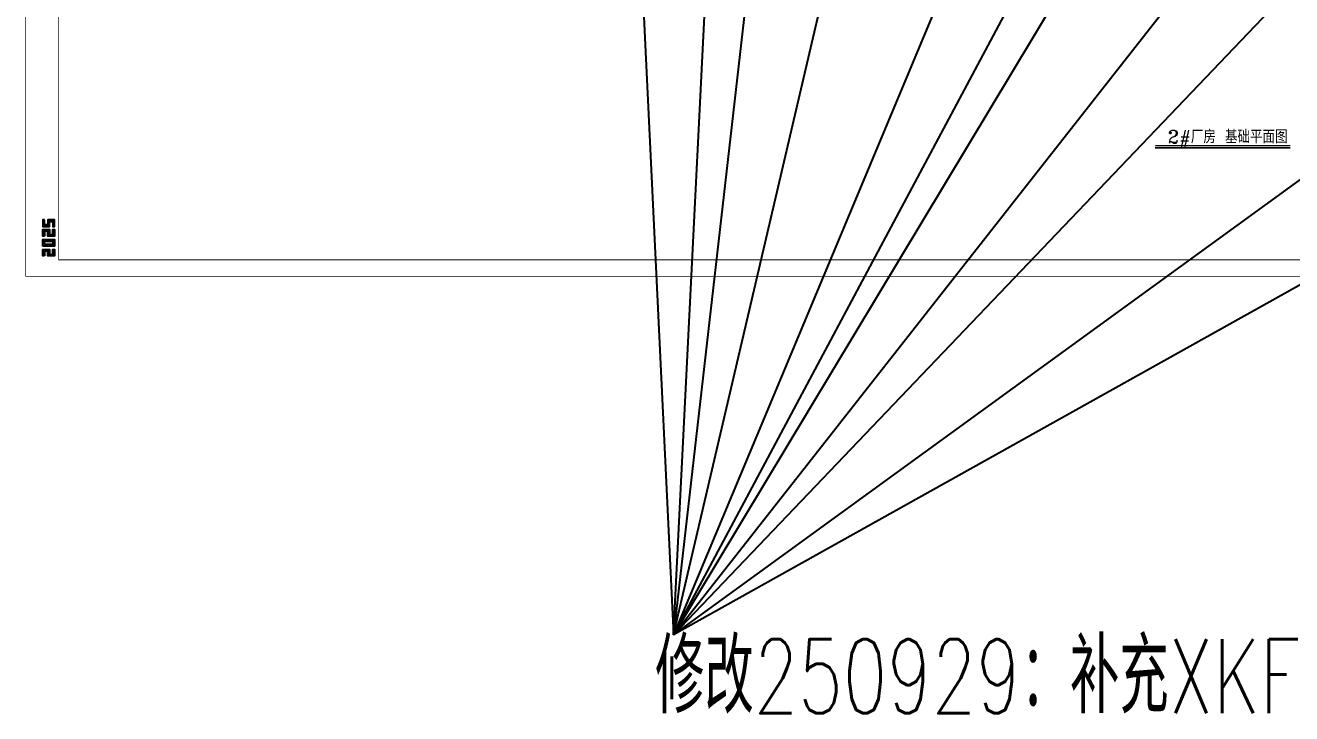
# Model space of a CAD drawing. Extents: x -1201378 to 2367219, y -619313 to 244905.
# Drawn here: x -273511 to -158247, y -135913 to -73247 of the extents above; entities that cross this region are included whole.
import ezdxf
from ezdxf.enums import TextEntityAlignment as Align

# ---------------------------------------------------------------- set-up
doc = ezdxf.new("R2010")
doc.units = 0
doc.header["$LTSCALE"] = 1000
doc.layers.get('0').update_dxf_attribs({"linetype": 'CONTINUOUS'})
doc.layers.get('Defpoints').update_dxf_attribs({"linetype": 'CONTINUOUS'})
doc.layers.add('0-cxFrame', color=155, linetype='CONTINUOUS')
doc.layers.add('S-TEXT', color=21, linetype='CONTINUOUS')
doc.layers.add('0-cxText', color=131, linetype='CONTINUOUS', lineweight=25)
doc.styles.add('cx_tuming', font='simhei.ttf')
doc.styles.add('cx_tuqian1', font='')
doc.styles.add('SS1', font='tj-romans1.shx', dxfattribs={"width": 0.7, "bigfont": 'tj-hztxt1.shx'})
doc.styles.add('TKZ1', font='tjromant.shx', dxfattribs={"width": 0.7, "bigfont": 'tjhts.shx'})
doc.styles.add('黑体', font='simhei.ttf', dxfattribs={"width": 0.8})
doc.styles.get('cx_tuqian1').set_extended_font_data('SimSun')

# ---------------------------------------------------------------- blocks, each defined once
blk = doc.blocks.new('TK22.A0 L(Dragon)')
at = {"layer": '0-cxFrame', "color": 7, "const_width": 0.5}
blk.add_lwpolyline([(0, 0), (-1486, 0), (-1486, 841), (0, 841)], close=True, dxfattribs=at)
at = {"layer": '0-cxFrame', "const_width": 0.5}
blk.add_lwpolyline([(-80, 10), (-1466, 10), (-1466, 831), (-80, 831)], close=True, dxfattribs=at)
at = {"layer": 'Defpoints', "color": 2}
for points in [[(-1474.6, 34.37), (-1475.6, 34.37), (-1475.6, 30.37), (-1471.6, 30.37), (-1471.6, 33.37), (-1469.6, 33.37), (-1469.6, 30.37), (-1468.6, 30.37), (-1468.6, 34.37), (-1472.6, 34.37), (-1472.6, 31.37), (-1474.6, 31.37), (-1474.6, 34.37)], [(-1474.6, 24.37), (-1475.6, 24.37), (-1475.6, 28.37), (-1471.6, 28.37), (-1471.6, 25.37), (-1469.6, 25.37), (-1469.6, 28.37), (-1468.6, 28.37), (-1468.6, 24.37), (-1472.6, 24.37), (-1472.6, 27.37), (-1474.6, 27.37), (-1474.6, 24.37)], [(-1474.6, 12.37), (-1475.6, 12.37), (-1475.6, 16.37), (-1471.6, 16.37), (-1471.6, 13.37), (-1469.6, 13.37), (-1469.6, 16.37), (-1468.6, 16.37), (-1468.6, 12.37), (-1472.6, 12.37), (-1472.6, 15.37), (-1474.6, 15.37), (-1474.6, 12.37)]]:
    blk.add_lwpolyline(points, dxfattribs=at)
for points in [[(-1475.6, 18.37), (-1475.6, 22.37), (-1468.6, 22.37), (-1468.6, 18.37)], [(-1474.6, 19.37), (-1474.6, 21.37), (-1469.6, 21.37), (-1469.6, 19.37)]]:
    blk.add_lwpolyline(points, close=True, dxfattribs=at)
at = {"style": '黑体', "flags": 4}
blk.add_attdef('图幅', text='', height=3.3, dxfattribs=at).set_placement((-40, 3), align=Align.RIGHT)
at = {"layer": '0-cxText', "flags": 4}
for tag, height, style, p in [('建设单位', 3.5, 'cx_tuming', (-45, 240)), ('项目名称', 3.5, 'cx_tuming', (-45, 210)), ('子项名称', 3.5, 'cx_tuming', (-45, 180)), ('工程编号', 3.3, 'cx_tuqian1', (-35, 165)), ('图名1', 3.5, 'cx_tuming', (-45, 87)), ('图名2', 3.5, 'cx_tuming', (-45, 79)), ('图名3', 3.5, 'cx_tuming', (-45, 71)), ('出图日期', 3.3, 'cx_tuqian1', (-39, 60)), ('专业', 3.3, 'cx_tuqian1', (-55, 52)), ('图号', 3.3, 'cx_tuqian1', (-55, 44)), ('版次', 3.3, 'cx_tuqian1', (-20, 44))]:
    blk.add_attdef(tag, text='', height=height, dxfattribs=dict(at, style=style)).set_placement(p, align=Align.MIDDLE)
at = {"layer": 'Defpoints', "color": 6, "flags": 4}
for tag, height, style, p in [('tufu', 3.3, '黑体', (-12, 12)), ('dwfname', 4, 'cx_tuqian1', (-80, 3))]:
    blk.add_attdef(tag, text='', height=height, dxfattribs=dict(at, style=style)).set_placement(p, align=Align.RIGHT)

msp = doc.modelspace()

# ---------------------------------------------------------------- linework, layer by layer
at = {"layer": 'Defpoints', "color": 1}
for p, q in [((-214519.2, -128743.1), (-207137.5, 18363.8)), ((-153008.5, 18363.8), (-214519.2, -128743.1)), ((-214519.2, -128743.1), (-99008.5, 18363.8)), ((-214519.2, -128743.1), (-180133.5, 18351.8)), ((-126008.5, 18351.8), (-214519.2, -128743.1)), ((-221191.4, 11258.1), (-214519.2, -128743.1)), ((-214519.2, -128743.1), (-180008.5, -64060.2)), ((-99129.5, -64248.2), (-214519.2, -128743.1)), ((-207133.5, -64248.2), (-214519.2, -128743.1)), ((-214519.2, -128743.1), (-126008.5, -64436.2)), ((-153133.5, -64448.2), (-214519.2, -128743.1))]:
    msp.add_line(p, q, dxfattribs=at)
at = {"layer": 'S-TEXT'}
msp.add_line((-170665.3, -84365.9), (-158385.8, -84365.9), dxfattribs=at)
at = {"layer": 'S-TEXT', "const_width": 90}
msp.add_lwpolyline([(-170665.3, -84185.9), (-158380.3, -84185.9)], dxfattribs=at)

# ---------------------------------------------------------------- block references
at = {"layer": '0-cxFrame', "xscale": 150, "yscale": 150, "zscale": 150}
msp.add_blockref('TK22.A0 L(Dragon)', (-50573.1, -96102.2), dxfattribs=at)

# ---------------------------------------------------------------- texts
at = {"layer": 'Defpoints', "style": 'SS1', "width": 0.7}
msp.add_text('修改250929：补充XKFZ柱脚节点', height=6750, dxfattribs=at).set_placement((-216182.1, -135880.1))
at = {"layer": 'S-TEXT', "style": 'TKZ1'}
msp.add_text('2#厂房 基础平面图', height=1200, dxfattribs=at).set_placement((-158620.6, -83984.9), align=Align.RIGHT)

doc.saveas('drawing.dxf')
